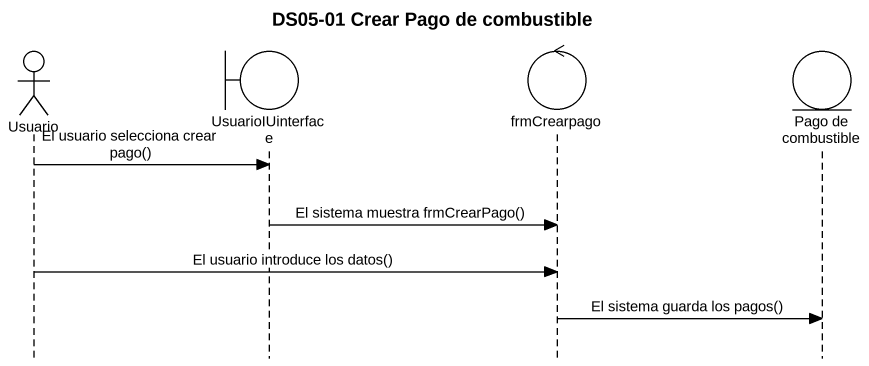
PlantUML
@startuml
title DS05-01 Crear Pago de combustible
hide footbox
actor Usuario
boundary UsuarioIUinterface
control frmCrearpago
entity "Pago de combustible" as Pago_de_combustible

Usuario -> UsuarioIUinterface : El usuario selecciona crear pago()
UsuarioIUinterface -> frmCrearpago : El sistema muestra frmCrearPago()
Usuario -> frmCrearpago : El usuario introduce los datos()
frmCrearpago -> Pago_de_combustible : El sistema guarda los pagos()
@enduml
